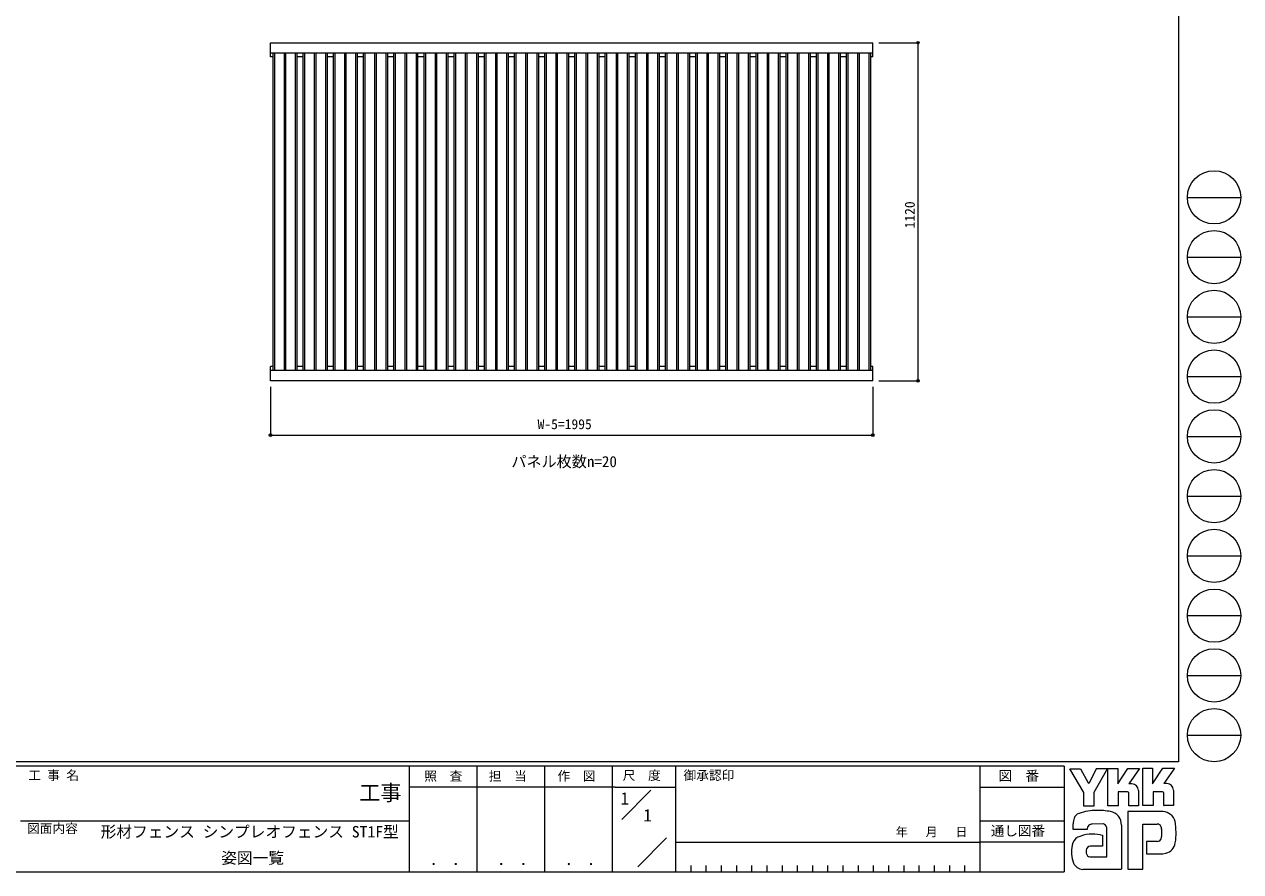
# Model space of a CAD drawing. Units: millimetres, scale not verified. Extents: x -3967 to 3967, y -2821 to 2821.
# Drawn here: x -62 to 3967, y -2821 to -14 of the extents above; entities that cross this region are included whole.
import ezdxf
from ezdxf.enums import TextEntityAlignment as Align

# ---------------------------------------------------------------- set-up
doc = ezdxf.new("R2010")
doc.units = ezdxf.units.MM
doc.header["$LTSCALE"] = 10
doc.layers.add('0-0_0', color=3, linetype='Continuous')
for name, color, linetype, lineweight in [('0-1_USER1', 4, 'Continuous', 9), ('0-2_YKK_ZWAK', 6, 'Continuous', 9), ('0-3_YKK_11', 7, 'Continuous', 9)]:
    doc.layers.add(name, color=color, linetype=linetype, lineweight=lineweight)
doc.styles.add('ＭＳ ゴシック', font='')
doc.styles.get('ＭＳ ゴシック').set_extended_font_data('MS Gothic')

msp = doc.modelspace()

# ---------------------------------------------------------------- linework, layer by layer
at = {"layer": '0-1_USER1'}
for p, q in [((753.3, -74.96), (2748.3, -74.96)), ((753.3, -121.96), (753.3, -74.96)), ((2748.3, -121.96), (2748.3, -74.96)), ((753.3, -108.96), (2748.3, -108.96)), ((760.8, -108.96), (760.8, -1160.96)), ((766.3, -108.96), (766.3, -1160.96)), ((798.3, -108.96), (798.3, -1160.96)), ((803.3, -108.96), (803.3, -1160.96)), ((835.3, -108.96), (835.3, -1160.96)), ((840.8, -108.96), (840.8, -1160.96)), ((860.8, -108.96), (860.8, -1160.96)), ((866.3, -108.96), (866.3, -1160.96)), ((898.3, -108.96), (898.3, -1160.96)), ((903.3, -108.96), (903.3, -1160.96)), ((935.3, -108.96), (935.3, -1160.96)), ((940.8, -108.96), (940.8, -1160.96)), ((960.8, -108.96), (960.8, -1160.96)), ((966.3, -108.96), (966.3, -1160.96)), ((998.3, -108.96), (998.3, -1160.96)), ((1003.3, -108.96), (1003.3, -1160.96)), ((1035.3, -108.96), (1035.3, -1160.96)), ((1040.8, -108.96), (1040.8, -1160.96)), ((1060.8, -108.96), (1060.8, -1160.96)), ((1066.3, -108.96), (1066.3, -1160.96)), ((1098.3, -108.96), (1098.3, -1160.96)), ((1103.3, -108.96), (1103.3, -1160.96)), ((1135.3, -108.96), (1135.3, -1160.96)), ((1140.8, -108.96), (1140.8, -1160.96)), ((1160.8, -108.96), (1160.8, -1160.96)), ((1166.3, -108.96), (1166.3, -1160.96)), ((1198.3, -108.96), (1198.3, -1160.96)), ((1203.3, -108.96), (1203.3, -1160.96)), ((1235.3, -108.96), (1235.3, -1160.96)), ((1240.8, -108.96), (1240.8, -1160.96)), ((1260.8, -108.96), (1260.8, -1160.96)), ((1266.3, -108.96), (1266.3, -1160.96)), ((1298.3, -108.96), (1298.3, -1160.96)), ((1303.3, -108.96), (1303.3, -1160.96)), ((1335.3, -108.96), (1335.3, -1160.96)), ((1340.8, -108.96), (1340.8, -1160.96)), ((1360.8, -108.96), (1360.8, -1160.96)), ((1366.3, -108.96), (1366.3, -1160.96)), ((1398.3, -108.96), (1398.3, -1160.96)), ((1403.3, -108.96), (1403.3, -1160.96)), ((1435.3, -108.96), (1435.3, -1160.96)), ((1440.8, -108.96), (1440.8, -1160.96)), ((1460.8, -108.96), (1460.8, -1160.96)), ((1466.3, -108.96), (1466.3, -1160.96)), ((1498.3, -108.96), (1498.3, -1160.96)), ((1503.3, -108.96), (1503.3, -1160.96)), ((1535.3, -108.96), (1535.3, -1160.96)), ((1540.8, -108.96), (1540.8, -1160.96)), ((1560.8, -108.96), (1560.8, -1160.96)), ((1566.3, -108.96), (1566.3, -1160.96)), ((1598.3, -108.96), (1598.3, -1160.96)), ((1603.3, -108.96), (1603.3, -1160.96)), ((1635.3, -108.96), (1635.3, -1160.96)), ((1640.8, -108.96), (1640.8, -1160.96)), ((1660.8, -108.96), (1660.8, -1160.96)), ((1666.3, -108.96), (1666.3, -1160.96)), ((1698.3, -108.96), (1698.3, -1160.96)), ((1703.3, -108.96), (1703.3, -1160.96)), ((1735.3, -108.96), (1735.3, -1160.96)), ((1740.8, -108.96), (1740.8, -1160.96)), ((1760.8, -108.96), (1760.8, -1160.96)), ((1766.3, -108.96), (1766.3, -1160.96)), ((1798.3, -108.96), (1798.3, -1160.96)), ((1803.3, -108.96), (1803.3, -1160.96)), ((1835.3, -108.96), (1835.3, -1160.96)), ((1840.8, -108.96), (1840.8, -1160.96)), ((1860.8, -108.96), (1860.8, -1160.96)), ((1866.3, -108.96), (1866.3, -1160.96)), ((1898.3, -108.96), (1898.3, -1160.96)), ((1903.3, -108.96), (1903.3, -1160.96)), ((1935.3, -108.96), (1935.3, -1160.96)), ((1940.8, -108.96), (1940.8, -1160.96)), ((1960.8, -108.96), (1960.8, -1160.96)), ((1966.3, -108.96), (1966.3, -1160.96)), ((1998.3, -108.96), (1998.3, -1160.96)), ((2003.3, -108.96), (2003.3, -1160.96)), ((2035.3, -108.96), (2035.3, -1160.96)), ((2040.8, -108.96), (2040.8, -1160.96)), ((2060.8, -108.96), (2060.8, -1160.96)), ((2066.3, -108.96), (2066.3, -1160.96)), ((2098.3, -108.96), (2098.3, -1160.96)), ((2103.3, -108.96), (2103.3, -1160.96)), ((2135.3, -108.96), (2135.3, -1160.96)), ((2140.8, -108.96), (2140.8, -1160.96)), ((2160.8, -108.96), (2160.8, -1160.96)), ((2166.3, -108.96), (2166.3, -1160.96)), ((2198.3, -108.96), (2198.3, -1160.96)), ((2203.3, -108.96), (2203.3, -1160.96)), ((2235.3, -108.96), (2235.3, -1160.96)), ((2240.8, -108.96), (2240.8, -1160.96)), ((2260.8, -108.96), (2260.8, -1160.96)), ((2266.3, -108.96), (2266.3, -1160.96)), ((2298.3, -108.96), (2298.3, -1160.96)), ((2303.3, -108.96), (2303.3, -1160.96)), ((2335.3, -108.96), (2335.3, -1160.96)), ((2340.8, -108.96), (2340.8, -1160.96)), ((2360.8, -108.96), (2360.8, -1160.96)), ((2366.3, -108.96), (2366.3, -1160.96)), ((2398.3, -108.96), (2398.3, -1160.96)), ((2403.3, -108.96), (2403.3, -1160.96)), ((2435.3, -108.96), (2435.3, -1160.96)), ((2440.8, -108.96), (2440.8, -1160.96)), ((2460.8, -108.96), (2460.8, -1160.96)), ((2466.3, -108.96), (2466.3, -1160.96)), ((2498.3, -108.96), (2498.3, -1160.96)), ((2503.3, -108.96), (2503.3, -1160.96)), ((2535.3, -108.96), (2535.3, -1160.96)), ((2540.8, -108.96), (2540.8, -1160.96)), ((2560.8, -108.96), (2560.8, -1160.96)), ((2566.3, -108.96), (2566.3, -1160.96)), ((2598.3, -108.96), (2598.3, -1160.96)), ((2603.3, -108.96), (2603.3, -1160.96)), ((2635.3, -108.96), (2635.3, -1160.96)), ((2640.8, -108.96), (2640.8, -1160.96)), ((2660.8, -108.96), (2660.8, -1160.96)), ((2666.3, -108.96), (2666.3, -1160.96)), ((2698.3, -108.96), (2698.3, -1160.96)), ((2703.3, -108.96), (2703.3, -1160.96)), ((2735.3, -108.96), (2735.3, -1160.96)), ((2740.8, -108.96), (2740.8, -1160.96)), ((760.8, -121.96), (753.3, -121.96)), ((860.8, -121.96), (840.8, -121.96)), ((960.8, -121.96), (940.8, -121.96)), ((1060.8, -121.96), (1040.8, -121.96)), ((1160.8, -121.96), (1140.8, -121.96)), ((1260.8, -121.96), (1240.8, -121.96)), ((1360.8, -121.96), (1340.8, -121.96)), ((1460.8, -121.96), (1440.8, -121.96)), ((1560.8, -121.96), (1540.8, -121.96)), ((1660.8, -121.96), (1640.8, -121.96)), ((1760.8, -121.96), (1740.8, -121.96)), ((1860.8, -121.96), (1840.8, -121.96)), ((1960.8, -121.96), (1940.8, -121.96)), ((2060.8, -121.96), (2040.8, -121.96)), ((2160.8, -121.96), (2140.8, -121.96)), ((2260.8, -121.96), (2240.8, -121.96)), ((2360.8, -121.96), (2340.8, -121.96)), ((2460.8, -121.96), (2440.8, -121.96)), ((2560.8, -121.96), (2540.8, -121.96)), ((2660.8, -121.96), (2640.8, -121.96)), ((2748.3, -121.96), (2740.8, -121.96)), ((753.3, -1194.96), (753.3, -1147.96)), ((760.8, -1147.96), (753.3, -1147.96)), ((2748.3, -1160.96), (753.3, -1160.96)), ((860.8, -1147.96), (840.8, -1147.96)), ((960.8, -1147.96), (940.8, -1147.96)), ((1060.8, -1147.96), (1040.8, -1147.96)), ((1160.8, -1147.96), (1140.8, -1147.96)), ((1260.8, -1147.96), (1240.8, -1147.96)), ((1360.8, -1147.96), (1340.8, -1147.96)), ((1460.8, -1147.96), (1440.8, -1147.96)), ((1560.8, -1147.96), (1540.8, -1147.96)), ((1660.8, -1147.96), (1640.8, -1147.96)), ((1760.8, -1147.96), (1740.8, -1147.96)), ((1860.8, -1147.96), (1840.8, -1147.96)), ((1960.8, -1147.96), (1940.8, -1147.96)), ((2060.8, -1147.96), (2040.8, -1147.96)), ((2160.8, -1147.96), (2140.8, -1147.96)), ((2260.8, -1147.96), (2240.8, -1147.96)), ((2360.8, -1147.96), (2340.8, -1147.96)), ((2460.8, -1147.96), (2440.8, -1147.96)), ((2560.8, -1147.96), (2540.8, -1147.96)), ((2660.8, -1147.96), (2640.8, -1147.96)), ((2748.3, -1147.96), (2740.8, -1147.96)), ((2748.3, -1194.96), (2748.3, -1147.96)), ((2748.3, -1194.96), (753.3, -1194.96))]:
    msp.add_line(p, q, dxfattribs=at)
at = {"layer": '0-2_YKK_ZWAK'}
for p, q in [((2768.3, -74.96), (2899.3, -74.96)), ((2898.3, -1194.96), (2898.3, -74.96)), ((2768.3, -1194.96), (2899.3, -1194.96)), ((753.3, -1214.96), (753.3, -1375.96)), ((2748.3, -1214.96), (2748.3, -1375.96)), ((753.3, -1374.96), (2748.3, -1374.96))]:
    msp.add_line(p, q, dxfattribs=at)
for centre in [(2898.3, -74.96), (2898.3, -1194.96), (753.3, -1374.96), (2748.3, -1374.96)]:
    msp.add_circle(centre, 4.25, dxfattribs=at)
at = {"layer": '0-3_YKK_11'}
for p, q in [((3760.92, 2793), (3760.92, -2457)), ((3790.68, -587.16), (3967.08, -587.16)), ((3790.68, -785.12), (3967.08, -785.12)), ((3790.68, -983.08), (3967.08, -983.08)), ((3790.68, -1181.04), (3967.08, -1181.04)), ((3790.68, -1379), (3967.08, -1379)), ((3790.68, -1576.96), (3967.08, -1576.96)), ((3790.68, -1774.92), (3967.08, -1774.92)), ((3790.68, -1972.88), (3967.08, -1972.88)), ((3790.68, -2170.84), (3967.08, -2170.84)), ((3790.68, -2368.8), (3967.08, -2368.8)), ((3760.92, -2457), (-3939.08, -2457)), ((3382.92, -2471), (-3939.08, -2471)), ((1212.92, -2471), (1212.92, -2821)), ((1436.92, -2471), (1436.92, -2821)), ((1660.92, -2471), (1660.92, -2821)), ((1884.92, -2471), (1884.92, -2821)), ((2094.92, -2471), (2094.92, -2821)), ((3102.91, -2471), (3102.91, -2821)), ((3382.92, -2471), (3382.92, -2821)), ((3447.24, -2558.99), (3401.29, -2480.06)), ((3401.29, -2480.06), (3436.42, -2480.06)), ((3436.42, -2480.06), (3461.56, -2527.09)), ((3489.28, -2478.98), (3463.72, -2528.71)), ((3525.54, -2478.98), (3480.21, -2559.26)), ((3489.28, -2478.98), (3525.54, -2478.98)), ((3527.51, -2603.31), (3527.51, -2479.25)), ((3527.51, -2479.25), (3559.68, -2479.25)), ((3559.68, -2530.23), (3593.47, -2478.71)), ((3559.68, -2479.25), (3559.68, -2530.23)), ((3593.47, -2478.71), (3631.72, -2478.71)), ((3631.72, -2478.71), (3596.32, -2530.06)), ((3642.66, -2602.23), (3642.66, -2478.17)), ((3642.66, -2478.17), (3675.37, -2478.17)), ((3675.37, -2530.08), (3709.69, -2478.17)), ((3675.37, -2478.17), (3675.37, -2530.08)), ((3709.69, -2478.17), (3747.53, -2478.17)), ((3743.75, -2484.65), (3712.53, -2529.25)), ((3747.53, -2478.17), (3743.75, -2484.65)), ((3461.56, -2527.09), (3463.72, -2528.71)), ((3606.71, -2530.06), (3596.32, -2530.06)), ((3722.92, -2529.25), (3712.53, -2529.25)), ((1894.76, -2540.99), (1212.92, -2540.99)), ((1894.76, -2540.99), (2094.92, -2540.99)), ((1916.62, -2648.36), (2013.55, -2551.43)), ((3102.91, -2541), (3382.92, -2541)), ((3447.24, -2603.58), (3447.24, -2558.99)), ((3480.21, -2559.26), (3480.21, -2603.58)), ((3592.66, -2556.82), (3560.76, -2556.82)), ((3560.76, -2556.82), (3560.76, -2603.31)), ((3596.98, -2558.45), (3592.66, -2556.82)), ((3596.98, -2602.5), (3596.98, -2558.45)), ((3628.33, -2551.69), (3628.33, -2602.5)), ((3712.94, -2601.96), (3712.94, -2558.17)), ((3744.56, -2551.69), (3744.56, -2601.96)), ((3480.21, -2603.58), (3447.24, -2603.58)), ((3560.76, -2603.31), (3527.51, -2603.31)), ((3628.33, -2602.5), (3596.98, -2602.5)), ((3676.72, -2602.23), (3642.66, -2602.23)), ((3712.94, -2601.46), (3713.44, -2601.96)), ((3744.56, -2601.96), (3712.94, -2601.96)), ((-75.08, -2652.99), (1212.92, -2652.99)), ((3102.91, -2652.99), (3382.92, -2652.99)), ((3593.2, -2621.96), (3593.2, -2813.06)), ((3709.15, -2621.96), (3593.2, -2621.96)), ((3512.38, -2663.05), (3475.4, -2663.75)), ((3502.65, -2698.73), (3509.67, -2700.35)), ((3523.19, -2771.71), (3523.19, -2674.4)), ((3572.11, -2666.83), (3572.11, -2812.79)), ((3643.47, -2813.06), (3643.47, -2663.59)), ((3643.47, -2663.59), (3689.96, -2663.59)), ((3704.65, -2678.56), (3704.83, -2704.91)), ((1969.64, -2804.45), (2064.88, -2709.21)), ((2094.92, -2723), (3102.91, -2723)), ((3382.92, -2722.99), (3102.91, -2722.99)), ((3509.67, -2736.3), (3469.73, -2736.35)), ((3509.67, -2700.35), (3509.67, -2736.3)), ((3691.04, -2720.89), (3655.63, -2720.89)), ((3655.63, -2720.89), (3655.63, -2762.25)), ((3466.97, -2771.71), (3523.19, -2771.71)), ((3518.86, -2771.71), (3522.38, -2771.71)), ((3523.19, -2771.7), (3523.2, -2771.71)), ((3655.63, -2762.25), (3708.88, -2762.25)), ((3708.88, -2762.25), (3719.69, -2759.82)), ((2145.32, -2800), (2145.32, -2821)), ((2195.72, -2800), (2195.72, -2821)), ((2246.12, -2800), (2246.12, -2821)), ((2296.52, -2800), (2296.52, -2821)), ((2346.92, -2800), (2346.92, -2821)), ((2397.32, -2800), (2397.32, -2821)), ((2447.72, -2800), (2447.72, -2821)), ((2498.12, -2800), (2498.12, -2821)), ((2548.52, -2800), (2548.52, -2821)), ((2598.92, -2800), (2598.92, -2821)), ((2649.32, -2800), (2649.32, -2821)), ((2699.72, -2800), (2699.72, -2821)), ((2750.12, -2800), (2750.12, -2821)), ((2800.52, -2800), (2800.52, -2821)), ((2850.92, -2800), (2850.92, -2821)), ((2901.32, -2800), (2901.32, -2821)), ((2951.72, -2800), (2951.72, -2821)), ((3002.11, -2800), (3002.11, -2821)), ((3052.51, -2800), (3052.51, -2821)), ((3458.59, -2813.6), (3443.72, -2813.6)), ((3568.87, -2813.33), (3458.59, -2813.6)), ((3572.11, -2812.79), (3568.87, -2813.33)), ((3593.2, -2813.06), (3635.63, -2813.06)), ((3635.63, -2813.06), (3643.47, -2813.06)), ((-3939.08, -2821), (3382.92, -2821))]:
    msp.add_line(p, q, dxfattribs=at)
for points in [[(3712.94, -2558.17), (3708.61, -2556.55), (3676.72, -2556.55), (3676.72, -2602.23)], [(3458.59, -2681.7), (3412.1, -2681.7), (3412.1, -2662.41)]]:
    msp.add_lwpolyline(points, dxfattribs=at)
for centre in [(3878.88, -587.16), (3878.88, -785.12), (3878.88, -983.08), (3878.88, -1181.04), (3878.88, -1379), (3878.88, -1576.96), (3878.88, -1774.92), (3878.88, -1972.88), (3878.88, -2170.84), (3878.88, -2368.8)]:
    msp.add_circle(centre, 88.2, dxfattribs=at)
for centre, radius, start, end in [((3606.71, -2551.69), 21.62, 0.00166, 89.99604), ((3722.92, -2550.88), 21.62, 0.00166, 89.99604), ((3490.14, -2795.01), 176.8, 89.89165, 109.30848), ((3495.33, -2825.63), 207.48, 78.7801, 91.46938), ((3462.51, -2662.66), 50.37, 158.41083, 179.71775), ((3438.98, -2651.55), 24.44, 109.02127, 161.51264), ((3528.22, -2665.96), 44.48, 40.66422, 80.31694), ((3526.01, -2665.85), 46.12, 358.78059, 38.76563), ((3707.64, -2665.4), 43.41, 14.44572, 87.08746), ((3544.58, -2692.87), 208.6, 350.99027, 10.67625), ((3478.12, -2829.54), 133.09, 79.38098, 112.05825), ((3479.67, -2681.07), 21.09, 138.46382, 181.71359), ((3474.07, -2680.71), 17.01, 85.50551, 126.78038), ((3507.48, -2678.54), 16.25, 14.7552, 72.44995), ((3691.57, -2675.79), 12.29, 16.43123, 96.91661), ((3668.23, -2683.08), 36.73, 4.93423, 17.03552), ((3517.41, -2754.95), 110.83, 168.76372, 199.80079), ((3447.19, -2740.27), 39.08, 121.82711, 169.08475), ((3469.82, -2750.79), 14.45, 90.33953, 178.03639), ((3691.05, -2707.84), 13.06, 269.95468, 342.90145), ((3668.02, -2701.41), 36.97, 343.6902, 354.75362), ((3708.27, -2718.45), 42.91, 285.44291, 349.90448), ((3478.74, -2754.28), 23.68, 171.08203, 216.71923), ((3469.42, -2756.65), 15.26, 230.9728, 260.75491), ((3447.32, -2775.43), 38.23, 207.31435, 263.59464)]:
    msp.add_arc(centre, radius, start, end, dxfattribs=at)

# ---------------------------------------------------------------- texts
at = {"layer": '0-0_0', "style": 'ＭＳ ゴシック'}
for s, height, p in [('パネル枚数n=20', 36.66, (1551.2, -1491.81)), ('1', 41.06, (1912.92, -2610.99)), ('1', 41.06, (1988.25, -2666.99)), ('形材フェンス シンプレオフェンス ST1F型', 38.12, (190.77, -2719.21)), ('姿図一覧', 38.12, (590.13, -2805.87))]:
    msp.add_text(s, height=height, dxfattribs=at).set_placement(p, align=Align.BOTTOM_LEFT)
at = {"layer": '0-2_YKK_ZWAK', "style": 'ＭＳ ゴシック'}
msp.add_text('1120', height=32.99, rotation=90, dxfattribs=at).set_placement((2897.3, -690.16), align=Align.BOTTOM_LEFT)
msp.add_text('W-5=1995', height=32.99, dxfattribs=at).set_placement((1638, -1364.96), align=Align.BOTTOM_LEFT)
at = {"layer": '0-3_YKK_11', "style": 'ＭＳ ゴシック'}
for s, height, p in [('工 事 名', 30.79, (-48.96, -2526.33)), ('照  査', 30.79, (1262.81, -2528.8)), ('担  当', 30.79, (1476.46, -2528.8)), ('作  図', 30.79, (1704.12, -2528.62)), ('尺  度', 30.79, (1920.04, -2526.37)), ('御承認印', 30.79, (2121.59, -2526.33)), ('図\u3000番', 32.84, (3164.89, -2529.62)), ('工事', 51.32, (1047.23, -2600.56)), ('図面内容', 30.79, (-52.91, -2702.48)), ('年   月   日', 29.03, (2824.68, -2712.69)), ('通し図番', 32.84, (3139.71, -2711.85)), (' ． ．', 35.92, (1257.47, -2810.46)), (' ． ．', 35.92, (1481.47, -2810.46)), (' ． ．', 35.92, (1705.47, -2810.46))]:
    msp.add_text(s, height=height, dxfattribs=at).set_placement(p, align=Align.BOTTOM_LEFT)

doc.saveas('drawing.dxf')
